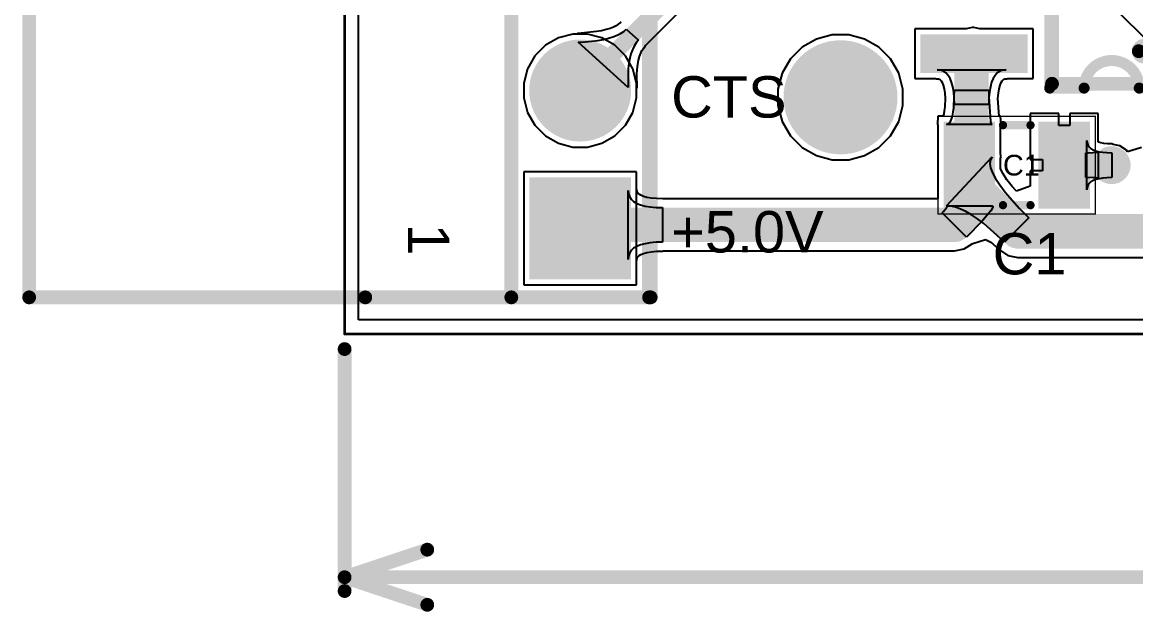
# Model space of a CAD drawing. Header units: inches. Extents: x 19.4 to 70.8, y 64.2 to 87.4.
# Drawn here: x 19.41 to 39.94, y 65.02 to 75.88 of the extents above; entities that cross this region are included whole.
import ezdxf

# ---------------------------------------------------------------- set-up
doc = ezdxf.new("R2010")
doc.units = ezdxf.units.IN
for name, color, linetype in [('Board', 56, 'Continuous'), ('Bottom Layer', 5, 'Continuous'), ('Bottom Solder', 6, 'Continuous'), ('Mechanical 12', 56, 'Continuous'), ('Mechanical 16', 56, 'Continuous'), ('Multi-Layer', 9, 'Continuous'), ('Pad Holes', 156, 'Continuous'), ('Top Courtyard', 56, 'Continuous'), ('Top Layer', 1, 'Continuous'), ('Top Overlay', 2, 'Continuous'), ('Top Paste', 8, 'Continuous'), ('Top Solder', 216, 'Continuous'), ('Via Holes', 16, 'Continuous')]:
    doc.layers.add(name, color=color, linetype=linetype)
doc.styles.add('Arial', font='', dxfattribs={"height": 0.2})
doc.styles.get('Arial').set_extended_font_data('Arial')

# ---------------------------------------------------------------- blocks, each defined once
blk = doc.blocks.new('BERG_M_6V_H_INV_2')
at = {"layer": 'Bottom Layer'}
h = blk.add_hatch(color=5, dxfattribs=at)
edge = h.paths.add_edge_path()
edge.add_arc((0, 0), 0.889, 0, 360)
h = blk.add_hatch(color=5, dxfattribs=at)
edge = h.paths.add_edge_path()
edge.add_arc((2.54000254, 0), 0.889, 0, 360)
h = blk.add_hatch(color=5, dxfattribs=at)
edge = h.paths.add_edge_path()
edge.add_arc((5.08000254, 0), 0.889, 0, 360)
h = blk.add_hatch(color=5, dxfattribs=at)
edge = h.paths.add_edge_path()
edge.add_arc((7.62000254, 0), 0.889, 0, 360)
h = blk.add_hatch(color=5, dxfattribs=at)
edge = h.paths.add_edge_path()
edge.add_arc((10.16000508, 0), 0.889, 0, 360)
blk.add_hatch(color=5, dxfattribs=at).paths.add_polyline_path([(11.81100254, 0.889), (13.58900254, 0.889), (13.58900254, -0.889), (11.81100254, -0.889)])
at = {"layer": 'Bottom Solder'}
h = blk.add_hatch(color=6, dxfattribs=at)
edge = h.paths.add_edge_path()
edge.add_arc((0, 0), 0.9397999999999999, 0, 360)
h = blk.add_hatch(color=6, dxfattribs=at)
edge = h.paths.add_edge_path()
edge.add_arc((2.54000254, 0), 0.9397999999999999, 0, 360)
h = blk.add_hatch(color=6, dxfattribs=at)
edge = h.paths.add_edge_path()
edge.add_arc((5.08000254, 0), 0.9397999999999999, 0, 360)
h = blk.add_hatch(color=6, dxfattribs=at)
edge = h.paths.add_edge_path()
edge.add_arc((7.62000254, 0), 0.9397999999999999, 0, 360)
h = blk.add_hatch(color=6, dxfattribs=at)
edge = h.paths.add_edge_path()
edge.add_arc((10.16000508, 0), 0.9397999999999999, 0, 360)
blk.add_hatch(color=6, dxfattribs=at).paths.add_polyline_path([(11.76020254, 0.9397999999999999), (13.63980254, 0.9397999999999999), (13.63980254, -0.9397999999999999), (11.76020254, -0.9397999999999999)])
at = {"layer": 'Multi-Layer'}
h = blk.add_hatch(color=9, dxfattribs=at)
edge = h.paths.add_edge_path()
edge.add_arc((0, 0), 0.889, 0, 360)
h = blk.add_hatch(color=9, dxfattribs=at)
edge = h.paths.add_edge_path()
edge.add_arc((2.54000254, 0), 0.889, 0, 360)
h = blk.add_hatch(color=9, dxfattribs=at)
edge = h.paths.add_edge_path()
edge.add_arc((5.08000254, 0), 0.889, 0, 360)
h = blk.add_hatch(color=9, dxfattribs=at)
edge = h.paths.add_edge_path()
edge.add_arc((7.62000254, 0), 0.889, 0, 360)
h = blk.add_hatch(color=9, dxfattribs=at)
edge = h.paths.add_edge_path()
edge.add_arc((10.16000508, 0), 0.889, 0, 360)
blk.add_hatch(color=9, dxfattribs=at).paths.add_polyline_path([(11.81100254, 0.889), (13.58900254, 0.889), (13.58900254, -0.889), (11.81100254, -0.889)])
at = {"layer": 'Pad Holes'}
h = blk.add_hatch(color=7, dxfattribs=at)
edge = h.paths.add_edge_path()
edge.add_arc((0, 0), 0.5499989, 0, 360)
h = blk.add_hatch(color=7, dxfattribs=at)
edge = h.paths.add_edge_path()
edge.add_arc((2.54000254, 0), 0.5499989, 0, 360)
h = blk.add_hatch(color=7, dxfattribs=at)
edge = h.paths.add_edge_path()
edge.add_arc((5.08000254, 0), 0.5499989, 0, 360)
h = blk.add_hatch(color=7, dxfattribs=at)
edge = h.paths.add_edge_path()
edge.add_arc((7.62000254, 0), 0.5499989, 0, 360)
h = blk.add_hatch(color=7, dxfattribs=at)
edge = h.paths.add_edge_path()
edge.add_arc((10.16000508, 0), 0.5499989, 0, 360)
h = blk.add_hatch(color=7, dxfattribs=at)
edge = h.paths.add_edge_path()
edge.add_arc((12.70000254, 0), 0.5499989, 0, 360)
at = {"layer": 'Top Layer'}
h = blk.add_hatch(color=1, dxfattribs=at)
edge = h.paths.add_edge_path()
edge.add_arc((0, 0), 0.889, 0, 360)
h = blk.add_hatch(color=1, dxfattribs=at)
edge = h.paths.add_edge_path()
edge.add_arc((2.54000254, 0), 0.889, 0, 360)
h = blk.add_hatch(color=1, dxfattribs=at)
edge = h.paths.add_edge_path()
edge.add_arc((5.08000254, 0), 0.889, 0, 360)
h = blk.add_hatch(color=1, dxfattribs=at)
edge = h.paths.add_edge_path()
edge.add_arc((7.62000254, 0), 0.889, 0, 360)
h = blk.add_hatch(color=1, dxfattribs=at)
edge = h.paths.add_edge_path()
edge.add_arc((10.16000508, 0), 0.889, 0, 360)
blk.add_hatch(color=1, dxfattribs=at).paths.add_polyline_path([(11.81100254, 0.889), (13.58900254, 0.889), (13.58900254, -0.889), (11.81100254, -0.889)])
at = {"layer": 'Top Solder'}
h = blk.add_hatch(color=216, dxfattribs=at)
edge = h.paths.add_edge_path()
edge.add_arc((0, 0), 0.9397999999999999, 0, 360)
h = blk.add_hatch(color=216, dxfattribs=at)
edge = h.paths.add_edge_path()
edge.add_arc((2.54000254, 0), 0.9397999999999999, 0, 360)
h = blk.add_hatch(color=216, dxfattribs=at)
edge = h.paths.add_edge_path()
edge.add_arc((5.08000254, 0), 0.9397999999999999, 0, 360)
h = blk.add_hatch(color=216, dxfattribs=at)
edge = h.paths.add_edge_path()
edge.add_arc((7.62000254, 0), 0.9397999999999999, 0, 360)
h = blk.add_hatch(color=216, dxfattribs=at)
edge = h.paths.add_edge_path()
edge.add_arc((10.16000508, 0), 0.9397999999999999, 0, 360)
blk.add_hatch(color=216, dxfattribs=at).paths.add_polyline_path([(11.76020254, 0.9397999999999999), (13.63980254, 0.9397999999999999), (13.63980254, -0.9397999999999999), (11.76020254, -0.9397999999999999)])
at = {"layer": 'Mechanical 16'}
for points in [[(13.97000254, 1.29999994, 0.254, 0.254, 0), (-1.25999748, 1.29999994, 0.254, 0.254, 0)], [(-1.25999748, -10.16, 0.254, 0.254, 0), (-1.25999748, 1.29999994, 0.254, 0.254, 0)], [(13.97000254, -10.16, 0.254, 0.254, 0), (13.97000254, 1.29999994, 0.254, 0.254, 0)], [(13.97000254, -10.16, 0.254, 0.254, 0), (-1.25999748, -10.16, 0.254, 0.254, 0)]]:
    blk.add_lwpolyline(points, format="xyseb", dxfattribs=at)
for points in [[(-1.32349748, 1.29999994, 0.127, 0.127, 1), (-1.19649748, 1.29999994, 0.127, 0.127, 1)], [(-1.32349748, 1.29999994, 0.127, 0.127, 1), (-1.19649748, 1.29999994, 0.127, 0.127, 1)], [(13.90650254, 1.29999994, 0.127, 0.127, 1), (14.03350254, 1.29999994, 0.127, 0.127, 1)], [(13.90650254, 1.29999994, 0.127, 0.127, 1), (14.03350254, 1.29999994, 0.127, 0.127, 1)], [(-1.32349748, -10.16, 0.127, 0.127, 1), (-1.19649748, -10.16, 0.127, 0.127, 1)], [(-1.32349748, -10.16, 0.127, 0.127, 1), (-1.19649748, -10.16, 0.127, 0.127, 1)], [(13.90650254, -10.16, 0.127, 0.127, 1), (14.03350254, -10.16, 0.127, 0.127, 1)], [(13.90650254, -10.16, 0.127, 0.127, 1), (14.03350254, -10.16, 0.127, 0.127, 1)]]:
    blk.add_lwpolyline(points, format="xyseb", close=True, dxfattribs=at)
at = {"layer": 'Top Overlay'}
for points in [[(-1.26999492, 1.26999746, 0.254, 0.254, 0), (13.97000254, 1.27, 0.254, 0.254, 0)], [(-1.26999492, -1.26999746, 0.254, 0.254, 0), (-1.26999492, 1.26999746, 0.254, 0.254, 0)], [(13.97000254, -1.27, 0.254, 0.254, 0), (13.97000254, 1.27, 0.254, 0.254, 0)], [(-1.26999746, -3.962389839999999, 0.254, 0.254, 0), (-1.26999492, -1.26999746, 0.254, 0.254, 0)], [(13.97000254, -1.27, 0.254, 0.254, 0), (-1.26999492, -1.26999746, 0.254, 0.254, 0)], [(13.97000254, -3.96240254, 0.254, 0.254, 0), (13.97000254, -1.27, 0.254, 0.254, 0)]]:
    blk.add_lwpolyline(points, format="xyseb", dxfattribs=at)
for points in [[(-1.33349492, 1.26999746, 0.127, 0.127, 1), (-1.20649492, 1.26999746, 0.127, 0.127, 1)], [(-1.33349492, 1.26999746, 0.127, 0.127, 1), (-1.20649492, 1.26999746, 0.127, 0.127, 1)], [(13.90650254, 1.27, 0.127, 0.127, 1), (14.03350254, 1.27, 0.127, 0.127, 1)], [(13.90650254, 1.27, 0.127, 0.127, 1), (14.03350254, 1.27, 0.127, 0.127, 1)], [(-1.33349492, -1.26999746, 0.127, 0.127, 1), (-1.20649492, -1.26999746, 0.127, 0.127, 1)], [(-1.33349492, -1.26999746, 0.127, 0.127, 1), (-1.20649492, -1.26999746, 0.127, 0.127, 1)], [(-1.33349492, -1.26999746, 0.127, 0.127, 1), (-1.20649492, -1.26999746, 0.127, 0.127, 1)], [(13.90650254, -1.27, 0.127, 0.127, 1), (14.03350254, -1.27, 0.127, 0.127, 1)], [(13.90650254, -1.27, 0.127, 0.127, 1), (14.03350254, -1.27, 0.127, 0.127, 1)], [(13.90650254, -1.27, 0.127, 0.127, 1), (14.03350254, -1.27, 0.127, 0.127, 1)], [(-1.33349746, -3.962389839999999, 0.127, 0.127, 1), (-1.20649746, -3.962389839999999, 0.127, 0.127, 1)], [(13.90650254, -3.96240254, 0.127, 0.127, 1), (14.03350254, -3.96240254, 0.127, 0.127, 1)]]:
    blk.add_lwpolyline(points, format="xyseb", close=True, dxfattribs=at)
at = {"layer": 'Mechanical 12', "style": 'Arial'}
blk.add_text('J1', height=0.7619999999999999, dxfattribs=at).set_placement((2.03215748, -0.9314688))
at = {"layer": 'Top Overlay', "style": 'Arial'}
for s, p in [('1', (12.60931184, -3.17491618)), ('6', (-0.2358009, -3.55591618))]:
    blk.add_text(s, height=0.7619999999999999, dxfattribs=at).set_placement(p)
blk = doc.blocks.new('C0805_8')
at = {"layer": 'Top Layer'}
for points in [[(0.74999977, 1.29999994), (0.74999977, 0.4499991), (-0.74999977, 0.4499990999999999), (-0.74999977, 1.29999994)], [(0.74999977, -0.4499990999999999), (0.74999977, -1.29999994), (-0.74999977, -1.29999994), (-0.74999977, -0.4499991)]]:
    blk.add_hatch(color=1, dxfattribs=at).paths.add_polyline_path(points)
at = {"layer": 'Top Paste'}
for points in [[(0.74999977, 1.29999994), (0.74999977, 0.4499991), (-0.74999977, 0.4499990999999999), (-0.74999977, 1.29999994)], [(0.74999977, -0.4499990999999999), (0.74999977, -1.29999994), (-0.74999977, -1.29999994), (-0.74999977, -0.4499991)]]:
    blk.add_hatch(color=8, dxfattribs=at).paths.add_polyline_path(points)
at = {"layer": 'Top Solder'}
for points in [[(0.7999996699999999, 1.34999984), (0.7999996699999999, 0.3999992), (-0.7999996699999999, 0.3999991999999999), (-0.7999996699999999, 1.34999984)], [(0.7999996699999999, -0.3999991999999999), (0.7999996699999999, -1.34999984), (-0.7999996699999999, -1.34999984), (-0.7999996699999999, -0.3999992)]]:
    blk.add_hatch(color=216, dxfattribs=at).paths.add_polyline_path(points)
at = {"layer": 'Top Courtyard'}
for points in [[(-0.9000032799999999, 1.44999964, 0.0254, 0.0254, 0), (-0.9000032799999999, -1.44999964, 0.0254, 0.0254, 0)], [(-0.9000032799999999, 1.44999964, 0.0254, 0.0254, 0), (0.90000074, 1.44999964, 0.0254, 0.0254, 0)], [(0.90000074, 1.44999964, 0.0254, 0.0254, 0), (0.90000074, -1.44999964, 0.0254, 0.0254, 0)], [(-0.9000032799999999, -1.44999964, 0.0254, 0.0254, 0), (0.90000074, -1.44999964, 0.0254, 0.0254, 0)]]:
    blk.add_lwpolyline(points, format="xyseb", dxfattribs=at)
for points in [[(-0.9063532799999999, 1.44999964, 0.0127, 0.0127, 1), (-0.8936532799999999, 1.44999964, 0.0127, 0.0127, 1)], [(-0.9063532799999999, 1.44999964, 0.0127, 0.0127, 1), (-0.8936532799999999, 1.44999964, 0.0127, 0.0127, 1)], [(0.89365074, 1.44999964, 0.0127, 0.0127, 1), (0.90635074, 1.44999964, 0.0127, 0.0127, 1)], [(0.89365074, 1.44999964, 0.0127, 0.0127, 1), (0.90635074, 1.44999964, 0.0127, 0.0127, 1)], [(-0.9063532799999999, -1.44999964, 0.0127, 0.0127, 1), (-0.8936532799999999, -1.44999964, 0.0127, 0.0127, 1)], [(-0.9063532799999999, -1.44999964, 0.0127, 0.0127, 1), (-0.8936532799999999, -1.44999964, 0.0127, 0.0127, 1)], [(0.89365074, -1.44999964, 0.0127, 0.0127, 1), (0.90635074, -1.44999964, 0.0127, 0.0127, 1)], [(0.89365074, -1.44999964, 0.0127, 0.0127, 1), (0.90635074, -1.44999964, 0.0127, 0.0127, 1)]]:
    blk.add_lwpolyline(points, format="xyseb", close=True, dxfattribs=at)
at = {"layer": 'Top Overlay'}
for points in [[(-0.7366, 0.254, 0.1524, 0.1524, 0), (-0.7366, -0.254, 0.1524, 0.1524, 0)], [(0.7366, 0.254, 0.1524, 0.1524, 0), (0.7366, -0.254, 0.1524, 0.1524, 0)]]:
    blk.add_lwpolyline(points, format="xyseb", dxfattribs=at)
for points in [[(-0.7746999999999999, 0.254, 0.0762, 0.0762, 1), (-0.6985, 0.254, 0.0762, 0.0762, 1)], [(0.6985, 0.254, 0.0762, 0.0762, 1), (0.7746999999999999, 0.254, 0.0762, 0.0762, 1)], [(-0.7746999999999999, -0.254, 0.0762, 0.0762, 1), (-0.6985, -0.254, 0.0762, 0.0762, 1)], [(0.6985, -0.254, 0.0762, 0.0762, 1), (0.7746999999999999, -0.254, 0.0762, 0.0762, 1)]]:
    blk.add_lwpolyline(points, format="xyseb", close=True, dxfattribs=at)
at = {"layer": 'Mechanical 12', "style": 'Arial'}
blk.add_text('C1', height=0.3809999999999999, rotation=270, dxfattribs=at).set_placement((-0.19043904, 0.25391872))
blk = doc.blocks.new('SOIC16N_9')
at = {"layer": 'Top Layer'}
for points in [[(-1.60019746, 4.74980762), (-1.60019746, 4.140207619999999), (-3.47979746, 4.140207619999999), (-3.47979746, 4.74980762)], [(3.47980254, 4.74980254), (3.47980254, 4.14020254), (1.60020254, 4.14020254), (1.60020254, 4.74980254)], [(-1.60019746, 3.479807619999999), (-1.60019746, 2.87020762), (-3.47979746, 2.87020762), (-3.47979746, 3.479807619999999)], [(3.47980254, 3.479805079999999), (3.47980254, 2.87020508), (1.60020254, 2.87020508), (1.60020254, 3.479805079999999)], [(-1.60019746, 2.20980508), (-1.60019746, 1.60020508), (-3.47979746, 1.60020508), (-3.47979746, 2.20980508)], [(3.47980254, 2.20980508), (3.47980254, 1.60020508), (1.60020254, 1.60020508), (1.60020254, 2.20980508)], [(-1.60019746, 0.93980254), (-1.60019746, 0.33020254), (-3.47979746, 0.3302025399999999), (-3.47979746, 0.93980254)], [(3.47980254, 0.9398050799999998), (3.47980254, 0.3302050800000001), (1.60020254, 0.3302050799999999), (1.60020254, 0.9398050799999998)], [(-1.60019746, -0.3301974599999999), (-1.60019746, -0.93979746), (-3.47979746, -0.93979746), (-3.47979746, -0.3301974600000001)], [(3.47980254, -0.3301898399999999), (3.47980254, -0.93978984), (1.60020254, -0.93978984), (1.60020254, -0.3301898400000001)], [(-1.60019746, -1.60019238), (-1.60019746, -2.20979238), (-3.47979746, -2.20979238), (-3.47979746, -1.60019238)], [(3.47980254, -1.60019238), (3.47980254, -2.20979238), (1.60020254, -2.20979238), (1.60020254, -1.60019238)], [(-1.60019746, -2.87019238), (-1.60019746, -3.47979238), (-3.47979746, -3.47979238), (-3.47979746, -2.87019238)], [(3.47980254, -2.87019492), (3.47980254, -3.47979492), (1.60020254, -3.47979492), (1.60020254, -2.87019492)], [(-1.60019746, -4.14019492), (-1.60019746, -4.749794919999999), (-3.47979746, -4.749794919999999), (-3.47979746, -4.14019492)], [(3.47980254, -4.14019492), (3.47980254, -4.749794919999999), (1.60020254, -4.749794919999999), (1.60020254, -4.14019492)]]:
    blk.add_hatch(color=1, dxfattribs=at).paths.add_polyline_path(points)
at = {"layer": 'Top Paste'}
for points in [[(-1.60019746, 4.74980762), (-1.60019746, 4.140207619999999), (-3.47979746, 4.140207619999999), (-3.47979746, 4.74980762)], [(3.47980254, 4.74980254), (3.47980254, 4.14020254), (1.60020254, 4.14020254), (1.60020254, 4.74980254)], [(-1.60019746, 3.479807619999999), (-1.60019746, 2.87020762), (-3.47979746, 2.87020762), (-3.47979746, 3.479807619999999)], [(3.47980254, 3.479805079999999), (3.47980254, 2.87020508), (1.60020254, 2.87020508), (1.60020254, 3.479805079999999)], [(-1.60019746, 2.20980508), (-1.60019746, 1.60020508), (-3.47979746, 1.60020508), (-3.47979746, 2.20980508)], [(3.47980254, 2.20980508), (3.47980254, 1.60020508), (1.60020254, 1.60020508), (1.60020254, 2.20980508)], [(-1.60019746, 0.93980254), (-1.60019746, 0.33020254), (-3.47979746, 0.3302025399999999), (-3.47979746, 0.93980254)], [(3.47980254, 0.9398050799999998), (3.47980254, 0.3302050800000001), (1.60020254, 0.3302050799999999), (1.60020254, 0.9398050799999998)], [(-1.60019746, -0.3301974599999999), (-1.60019746, -0.93979746), (-3.47979746, -0.93979746), (-3.47979746, -0.3301974600000001)], [(3.47980254, -0.3301898399999999), (3.47980254, -0.93978984), (1.60020254, -0.93978984), (1.60020254, -0.3301898400000001)], [(-1.60019746, -1.60019238), (-1.60019746, -2.20979238), (-3.47979746, -2.20979238), (-3.47979746, -1.60019238)], [(3.47980254, -1.60019238), (3.47980254, -2.20979238), (1.60020254, -2.20979238), (1.60020254, -1.60019238)], [(-1.60019746, -2.87019238), (-1.60019746, -3.47979238), (-3.47979746, -3.47979238), (-3.47979746, -2.87019238)], [(3.47980254, -2.87019492), (3.47980254, -3.47979492), (1.60020254, -3.47979492), (1.60020254, -2.87019492)], [(-1.60019746, -4.14019492), (-1.60019746, -4.749794919999999), (-3.47979746, -4.749794919999999), (-3.47979746, -4.14019492)], [(3.47980254, -4.14019492), (3.47980254, -4.749794919999999), (1.60020254, -4.749794919999999), (1.60020254, -4.14019492)]]:
    blk.add_hatch(color=8, dxfattribs=at).paths.add_polyline_path(points)
at = {"layer": 'Top Solder'}
for points in [[(-1.54939746, 4.80060762), (-1.54939746, 4.08940762), (-3.53059746, 4.08940762), (-3.53059746, 4.80060762)], [(3.530602539999999, 4.80060254), (3.530602539999999, 4.08940254), (1.54940254, 4.08940254), (1.54940254, 4.80060254)], [(-1.54939746, 3.53060762), (-1.54939746, 2.81940762), (-3.53059746, 2.81940762), (-3.53059746, 3.53060762)], [(3.530602539999999, 3.53060508), (3.530602539999999, 2.81940508), (1.54940254, 2.81940508), (1.54940254, 3.53060508)], [(-1.54939746, 2.26060508), (-1.54939746, 1.54940508), (-3.53059746, 1.54940508), (-3.53059746, 2.26060508)], [(3.530602539999999, 2.26060508), (3.530602539999999, 1.54940508), (1.54940254, 1.54940508), (1.54940254, 2.26060508)], [(-1.54939746, 0.99060254), (-1.54939746, 0.27940254), (-3.53059746, 0.2794025399999999), (-3.53059746, 0.99060254)], [(3.530602539999999, 0.9906050799999999), (3.530602539999999, 0.2794050800000001), (1.54940254, 0.2794050799999999), (1.54940254, 0.9906050799999999)], [(-1.54939746, -0.2793974599999999), (-1.54939746, -0.9905974599999998), (-3.53059746, -0.9905974599999998), (-3.53059746, -0.2793974600000001)], [(3.530602539999999, -0.2793898399999999), (3.530602539999999, -0.99058984), (1.54940254, -0.99058984), (1.54940254, -0.2793898400000001)], [(-1.54939746, -1.54939238), (-1.54939746, -2.26059238), (-3.53059746, -2.26059238), (-3.53059746, -1.54939238)], [(3.530602539999999, -1.54939238), (3.530602539999999, -2.26059238), (1.54940254, -2.26059238), (1.54940254, -1.54939238)], [(-1.54939746, -2.81939238), (-1.54939746, -3.53059238), (-3.53059746, -3.53059238), (-3.53059746, -2.81939238)], [(3.530602539999999, -2.81939492), (3.530602539999999, -3.53059492), (1.54940254, -3.53059492), (1.54940254, -2.81939492)], [(-1.54939746, -4.08939492), (-1.54939746, -4.80059492), (-3.53059746, -4.80059492), (-3.53059746, -4.08939492)], [(3.530602539999999, -4.08939492), (3.530602539999999, -4.80059492), (1.54940254, -4.80059492), (1.54940254, -4.08939492)]]:
    blk.add_hatch(color=216, dxfattribs=at).paths.add_polyline_path(points)
at = {"layer": 'Mechanical 16'}
for points in [[(-1.0999978, 5.000005239999999, 0.254, 0.254, 0), (-1.0999978, -5.09999488, 0.254, 0.254, 0)], [(1.10000288, 5.0000027, 0.254, 0.254, 0), (-0.999998, 5.00000778, 0.254, 0.254, 0)], [(1.10000288, 5.0000027, 0.254, 0.254, 0), (1.10000288, -5.09999488, 0.254, 0.254, 0)], [(1.10000288, -5.09999488, 0.254, 0.254, 0), (-1.0999978, -5.09999488, 0.254, 0.254, 0)]]:
    blk.add_lwpolyline(points, format="xyseb", dxfattribs=at)
for points in [[(-1.1634978, 5.000005239999999, 0.127, 0.127, 1), (-1.0364978, 5.000005239999999, 0.127, 0.127, 1)], [(-1.063498, 5.00000778, 0.127, 0.127, 1), (-0.9364979999999999, 5.00000778, 0.127, 0.127, 1)], [(1.03650288, 5.0000027, 0.127, 0.127, 1), (1.16350288, 5.0000027, 0.127, 0.127, 1)], [(1.03650288, 5.0000027, 0.127, 0.127, 1), (1.16350288, 5.0000027, 0.127, 0.127, 1)], [(-0.49999646, 4.4000039, 0.254, 0.254, 1), (-0.69999606, 4.4000039, 0.254, 0.254, 1)], [(-0.7634960599999999, 4.4000039, 0.127, 0.127, 1), (-0.6364960599999999, 4.4000039, 0.127, 0.127, 1)], [(-0.56349646, 4.4000039, 0.127, 0.127, 1), (-0.43649646, 4.4000039, 0.127, 0.127, 1)], [(-1.1634978, -5.09999488, 0.127, 0.127, 1), (-1.0364978, -5.09999488, 0.127, 0.127, 1)], [(-1.1634978, -5.09999488, 0.127, 0.127, 1), (-1.0364978, -5.09999488, 0.127, 0.127, 1)], [(1.03650288, -5.09999488, 0.127, 0.127, 1), (1.16350288, -5.09999488, 0.127, 0.127, 1)], [(1.03650288, -5.09999488, 0.127, 0.127, 1), (1.16350288, -5.09999488, 0.127, 0.127, 1)]]:
    blk.add_lwpolyline(points, format="xyseb", close=True, dxfattribs=at)
at = {"layer": 'Top Overlay'}
for points in [[(-1.59999934, 5.07500128, 0.2032, 0.2032, 0), (-3.474999399999999, 5.08408432, 0.2032, 0.2032, 0)], [(-1.14299746, 5.08000762, 0.2032, 0.2032, 0), (-1.14299746, -5.07999746, 0.2032, 0.2032, 0)], [(-0.50799746, 5.080005079999999, 0.2032, 0.2032, 0), (-1.14299746, 5.08000762, 0.2032, 0.2032, 0)], [(0.50800254, 5.08000762, 0.2032, 0.2032, -0.9999999999999999), (-0.50799746, 5.08000762, 0.2032, 0.2032, 0)], [(1.14300254, 5.08000762, 0.2032, 0.2032, 0), (0.50800254, 5.080005079999999, 0.2032, 0.2032, 0)], [(1.14300254, 5.08000762, 0.2032, 0.2032, 0), (1.14300254, -5.07999746, 0.2032, 0.2032, 0)], [(1.14300254, -5.07999746, 0.2032, 0.2032, 0), (-1.14299746, -5.07999746, 0.2032, 0.2032, 0)]]:
    blk.add_lwpolyline(points, format="xyseb", dxfattribs=at)
for points in [[(-3.525799399999999, 5.08408432, 0.1016, 0.1016, 1), (-3.4241994, 5.08408432, 0.1016, 0.1016, 1)], [(-1.65079934, 5.07500128, 0.1016, 0.1016, 1), (-1.54919934, 5.07500128, 0.1016, 0.1016, 1)], [(-1.19379746, 5.08000762, 0.1016, 0.1016, 1), (-1.09219746, 5.08000762, 0.1016, 0.1016, 1)], [(-1.19379746, 5.08000762, 0.1016, 0.1016, 1), (-1.09219746, 5.08000762, 0.1016, 0.1016, 1)], [(-0.55879746, 5.08000762, 0.1016, 0.1016, 1), (-0.4571974599999999, 5.08000762, 0.1016, 0.1016, 1)], [(-0.55879746, 5.080005079999999, 0.1016, 0.1016, 1), (-0.4571974599999999, 5.080005079999999, 0.1016, 0.1016, 1)], [(0.45720254, 5.08000762, 0.1016, 0.1016, 1), (0.55880254, 5.08000762, 0.1016, 0.1016, 1)], [(0.45720254, 5.080005079999999, 0.1016, 0.1016, 1), (0.55880254, 5.080005079999999, 0.1016, 0.1016, 1)], [(1.09220254, 5.08000762, 0.1016, 0.1016, 1), (1.19380254, 5.08000762, 0.1016, 0.1016, 1)], [(1.09220254, 5.08000762, 0.1016, 0.1016, 1), (1.19380254, 5.08000762, 0.1016, 0.1016, 1)], [(-1.19379746, -5.07999746, 0.1016, 0.1016, 1), (-1.09219746, -5.07999746, 0.1016, 0.1016, 1)], [(-1.19379746, -5.07999746, 0.1016, 0.1016, 1), (-1.09219746, -5.07999746, 0.1016, 0.1016, 1)], [(1.09220254, -5.07999746, 0.1016, 0.1016, 1), (1.19380254, -5.07999746, 0.1016, 0.1016, 1)], [(1.09220254, -5.07999746, 0.1016, 0.1016, 1), (1.19380254, -5.07999746, 0.1016, 0.1016, 1)]]:
    blk.add_lwpolyline(points, format="xyseb", close=True, dxfattribs=at)
at = {"layer": 'Mechanical 12', "style": 'Arial'}
blk.add_text('U1', height=0.7619999999999999, rotation=-90, dxfattribs=at).set_placement((-0.380873, 0.48514254))
blk = doc.blocks.new('AH_2_0MMD_13')
at = {"layer": 'Bottom Layer'}
h = blk.add_hatch(color=5, dxfattribs=at)
edge = h.paths.add_edge_path()
edge.add_arc((0, 0), 1.00000054, 0, 360)
at = {"layer": 'Bottom Solder'}
h = blk.add_hatch(color=6, dxfattribs=at)
edge = h.paths.add_edge_path()
edge.add_arc((0, 0), 1.05080054, 0, 360)
at = {"layer": 'Multi-Layer'}
h = blk.add_hatch(color=9, dxfattribs=at)
edge = h.paths.add_edge_path()
edge.add_arc((0, 0), 1.00000054, 0, 360)
at = {"layer": 'Pad Holes'}
h = blk.add_hatch(color=7, dxfattribs=at)
edge = h.paths.add_edge_path()
edge.add_arc((0, 0), 1.00000054, 0, 360)
at = {"layer": 'Top Layer'}
h = blk.add_hatch(color=1, dxfattribs=at)
edge = h.paths.add_edge_path()
edge.add_arc((0, 0), 1.00000054, 0, 360)
at = {"layer": 'Top Solder'}
h = blk.add_hatch(color=216, dxfattribs=at)
edge = h.paths.add_edge_path()
edge.add_arc((0, 0), 1.05080054, 0, 360)

msp = doc.modelspace()

# ---------------------------------------------------------------- hatches: boundary and pattern name
at = {"layer": 'Bottom Layer'}
h = msp.add_hatch(color=5, dxfattribs=at)
edge = h.paths.add_edge_path()
edge.add_arc((39.49999974, 73.25000082), 0.3499993, 0, 360)
at = {"layer": 'Top Layer'}
h = msp.add_hatch(color=1, dxfattribs=at)
edge = h.paths.add_edge_path()
edge.add_arc((39.49999974, 73.25000082), 0.3499993, 0, 360)
at = {"layer": 'Via Holes'}
h = msp.add_hatch(color=7, dxfattribs=at)
edge = h.paths.add_edge_path()
edge.add_arc((39.49999974, 73.25000082), 0.1999996, 0, 360)

# ---------------------------------------------------------------- linework, layer by layer
at = {"layer": 'Board'}
for points in [[(25.35659902, 70.14200094, 0.0508, 0.0508, 0), (25.35659902, 86.72800028, 0.0508, 0.0508, 0)], [(25.35658632, 70.14198823999999, 0.0508, 0.0508, 0), (63.5, 70.14198823999999, 0.0508, 0.0508, 0)], [(25.35659902, 65.405, 0.254, 0.254, 0), (25.35659902, 69.86260094, 0.254, 0.254, 0)], [(25.35659902, 65.65899999999999, 0.254, 0.254, 0), (26.88059902, 66.167, 0.254, 0.254, 0)], [(25.35659902, 65.65899999999999, 0.254, 0.254, 0), (26.88059902, 65.151, 0.254, 0.254, 0)], [(25.35659902, 65.65899999999999, 0.254, 0.254, 0), (40.18760822, 65.65899999999999, 0.254, 0.254, 0)]]:
    msp.add_lwpolyline(points, format="xyseb", dxfattribs=at)
for points in [[(25.34388632, 70.14198823999999, 0.0254, 0.0254, 1), (25.36928632, 70.14198823999999, 0.0254, 0.0254, 1)], [(25.34389902, 70.14200094, 0.0254, 0.0254, 1), (25.36929902, 70.14200094, 0.0254, 0.0254, 1)], [(25.29309902, 69.86260094, 0.127, 0.127, 1), (25.42009902, 69.86260094, 0.127, 0.127, 1)], [(26.81709902, 66.167, 0.127, 0.127, 1), (26.94409902, 66.167, 0.127, 0.127, 1)], [(25.29309902, 65.65899999999999, 0.127, 0.127, 1), (25.42009902, 65.65899999999999, 0.127, 0.127, 1)], [(25.29309902, 65.65899999999999, 0.127, 0.127, 1), (25.42009902, 65.65899999999999, 0.127, 0.127, 1)], [(25.29309902, 65.65899999999999, 0.127, 0.127, 1), (25.42009902, 65.65899999999999, 0.127, 0.127, 1)], [(25.29309902, 65.405, 0.127, 0.127, 1), (25.42009902, 65.405, 0.127, 0.127, 1)], [(26.81709902, 65.151, 0.127, 0.127, 1), (26.94409902, 65.151, 0.127, 0.127, 1)]]:
    msp.add_lwpolyline(points, format="xyseb", close=True, dxfattribs=at)
at = {"layer": 'Bottom Layer'}
for p, q in [((25.61554948, 70.4009514), (25.61556218, 86.46903712)), ((38.43544256, 77.26435905999999), (42.33934636, 73.36045272)), ((29.29803386, 75.59542665999999), (29.06056418, 75.45832508)), ((29.5628949, 75.66639679999999), (29.29803386, 75.59542665999999)), ((29.83710314, 75.66639679999999), (29.5628949, 75.66639679999999)), ((30.10196418, 75.59542665999999), (29.83710314, 75.66639679999999)), ((30.33943386, 75.45832508), (30.10196418, 75.59542665999999)), ((34.0551897, 75.57386713999999), (33.79240892, 75.42215039999999)), ((34.34828284, 75.6524014), (34.0551897, 75.57386713999999)), ((34.65171632, 75.6524014), (34.34828284, 75.6524014)), ((34.94480945999999, 75.57386713999999), (34.65171632, 75.6524014)), ((35.20759023999999, 75.42215039999999), (34.94480945999999, 75.57386713999999)), ((29.06056418, 75.45832508), (28.86667074, 75.26443164)), ((30.5333273, 75.26443164), (30.33943386, 75.45832508)), ((33.79240892, 75.42215039999999), (33.57785004, 75.20759152)), ((35.42214911999999, 75.20759152), (35.20759023999999, 75.42215039999999)), ((28.86667074, 75.26443164), (28.72956916, 75.02696196)), ((30.67042888, 75.02696196), (30.5333273, 75.26443164)), ((33.57785004, 75.20759152), (33.4261333, 74.94481074)), ((35.57386586, 74.94481074), (35.42214911999999, 75.20759152)), ((28.72956916, 75.02696196), (28.65859902, 74.76210092)), ((30.74139902, 74.76210092), (30.67042888, 75.02696196)), ((33.4261333, 74.94481074), (33.34759904, 74.6517176)), ((35.65240012, 74.6517176), (35.57386586, 74.94481074)), ((28.65859902, 74.76210092), (28.65859902, 74.48789268)), ((30.74139902, 74.48789268), (30.74139902, 74.76210092)), ((33.34759904, 74.6517176), (33.34759904, 74.34828411999999)), ((35.65240012, 74.34828411999999), (35.65240012, 74.6517176)), ((28.65859902, 74.48789268), (28.72956916, 74.22303164)), ((30.67042888, 74.22303164), (30.74139902, 74.48789268)), ((33.34759904, 74.34828411999999), (33.4261333, 74.05519097999999)), ((35.57386586, 74.05519097999999), (35.65240012, 74.34828411999999)), ((28.72956916, 74.22303164), (28.86667074, 73.98556195999998)), ((30.5333273, 73.98556195999998), (30.67042888, 74.22303164)), ((28.86667074, 73.98556195999998), (29.06056418, 73.79166852)), ((30.33943386, 73.79166852), (30.5333273, 73.98556195999998)), ((33.4261333, 74.05519097999999), (33.57785004, 73.79241019999999)), ((35.42214911999999, 73.79241019999999), (35.57386586, 74.05519097999999)), ((29.06056418, 73.79166852), (29.29803386, 73.65456694)), ((30.10196418, 73.65456694), (30.33943386, 73.79166852)), ((33.57785004, 73.79241019999999), (33.79240892, 73.57785132)), ((35.20759023999999, 73.57785132), (35.42214911999999, 73.79241019999999)), ((29.29803386, 73.65456694), (29.5628949, 73.5835968)), ((29.5628949, 73.5835968), (29.83710314, 73.5835968)), ((29.83710314, 73.5835968), (30.10196418, 73.65456694)), ((33.79240892, 73.57785132), (34.0551897, 73.42613458)), ((34.94480945999999, 73.42613458), (35.20759023999999, 73.57785132)), ((34.0551897, 73.42613458), (34.34828284, 73.34760032)), ((34.34828284, 73.34760032), (34.65171632, 73.34760032)), ((34.65171632, 73.34760032), (34.94480945999999, 73.42613458)), ((30.74139902, 73.12639933999999), (28.65859902, 73.12639933999999)), ((28.65859902, 73.12639933999999), (28.65859902, 71.04359934)), ((30.74139902, 71.04359934), (30.74139902, 73.12639933999999)), ((28.65859902, 71.04359934), (30.74139902, 71.04359934)), ((63.24103683999999, 70.4009514), (25.61554948, 70.4009514))]:
    msp.add_line(p, q, dxfattribs=at)
at = {"layer": 'Top Layer'}
for p, q in [((25.61554948, 70.4009514), (25.61556218, 86.46903712)), ((30.90568368, 75.45618639999999), (35.57371853999999, 80.12422125999998)), ((30.25016302, 75.7694827), (30.17739456, 75.74693257999999)), ((30.311979, 75.79404957999999), (30.25016302, 75.7694827)), ((30.3627282, 75.81990678), (30.311979, 75.79404957999999)), ((30.4026316, 75.84616022), (30.3627282, 75.81990678)), ((30.4418365, 75.88002858), (30.4026316, 75.84616022)), ((30.45483876, 75.88433387999999), (30.4418365, 75.88002858)), ((36.82007368, 75.76219798), (35.8677972, 75.76219798)), ((35.8677972, 75.76219798), (35.8677972, 74.84779798)), ((36.93020045999999, 75.78410294), (36.82007368, 75.76219798)), ((36.9599972, 75.78410294), (36.93020045999999, 75.78410294)), ((37.07012144, 75.76219798), (36.9599972, 75.78410294)), ((38.0521972, 75.76219798), (37.07012144, 75.76219798)), ((38.0521972, 74.84779798), (38.0521972, 75.76219798)), ((29.29803386, 75.59542665999999), (29.06056418, 75.45832508)), ((29.5628949, 75.66639679999999), (29.29803386, 75.59542665999999)), ((29.62962324, 75.66639679999999), (29.5628949, 75.66639679999999)), ((29.65344336, 75.67790808), (29.62962324, 75.66639679999999)), ((29.77897778, 75.6851293), (29.65344336, 75.67790808)), ((30.00131922, 75.71009495999999), (29.77897778, 75.6851293)), ((30.09378284, 75.72690467999999), (30.00131922, 75.71009495999999)), ((30.02533238, 75.54679836), (30.1277782, 75.56542418)), ((30.17739456, 75.74693257999999), (30.09378284, 75.72690467999999)), ((30.1277782, 75.56542418), (30.22104192, 75.58776348)), ((30.22104192, 75.58776348), (30.30512862, 75.6138188)), ((30.30512862, 75.6138188), (30.38003576, 75.64359013999999)), ((30.38003576, 75.64359013999999), (30.4457608, 75.6770775)), ((30.4457608, 75.6770775), (30.50230882, 75.71428088)), ((30.50230882, 75.71428088), (30.54967474, 75.75520028)), ((30.54967474, 75.75520028), (30.77652722, 75.55100206)), ((34.0551897, 75.57386713999999), (33.79240892, 75.42215039999999)), ((34.34828284, 75.6524014), (34.0551897, 75.57386713999999)), ((34.65171632, 75.6524014), (34.34828284, 75.6524014)), ((34.94480945999999, 75.57386713999999), (34.65171632, 75.6524014)), ((35.20759023999999, 75.42215039999999), (34.94480945999999, 75.57386713999999)), ((29.06056418, 75.45832508), (28.86667074, 75.26443164)), ((29.66291756, 75.5132221), (29.79290206, 75.52069986)), ((30.58730484, 74.6798354), (29.66291756, 75.5132221)), ((29.79290206, 75.52069986), (30.02533238, 75.54679836)), ((30.66335498, 75.37645072), (30.63637256, 75.30173408)), ((30.69570696, 75.44290219999999), (30.66335498, 75.37645072)), ((30.73343104, 75.50108598), (30.69570696, 75.44290219999999)), ((30.77652722, 75.55100206), (30.73343104, 75.50108598)), ((30.81552384, 75.31216078), (30.83960558, 75.36162474)), ((30.83960558, 75.36162474), (30.86568884, 75.40185326)), ((30.86568884, 75.40185326), (30.90138854, 75.44320191999999)), ((30.90138854, 75.44320191999999), (30.90568368, 75.45618639999999)), ((33.79240892, 75.42215039999999), (33.57785004, 75.20759152)), ((35.42214911999999, 75.20759152), (35.20759023999999, 75.42215039999999)), ((28.86667074, 75.26443164), (28.72956916, 75.02696196)), ((30.61476478, 75.21875227999999), (30.5985291, 75.12750278)), ((30.63637256, 75.30173408), (30.61476478, 75.21875227999999)), ((30.76190698, 75.10405857999999), (30.77603954, 75.18348438)), ((30.77603954, 75.18348438), (30.79409386, 75.25282384)), ((30.79409386, 75.25282384), (30.81552384, 75.31216078)), ((33.57785004, 75.20759152), (33.4261333, 74.94481074)), ((35.57386586, 74.94481074), (35.42214911999999, 75.20759152)), ((28.72956916, 75.02696196), (28.65859902, 74.76210092)), ((30.58766552, 75.02798557999999), (30.58217404, 74.92020321999999)), ((30.5985291, 75.12750278), (30.58766552, 75.02798557999999)), ((30.7472207, 74.91774957999999), (30.75216862, 75.01485378)), ((30.75216862, 75.01485378), (30.76190698, 75.10405857999999)), ((33.4261333, 74.94481074), (33.34759904, 74.6517176)), ((35.65240012, 74.6517176), (35.57386586, 74.94481074)), ((36.34282545999999, 74.99991349999999), (36.28250045999999, 75.00629398)), ((36.28250045999999, 75.00629398), (37.55250046, 75.00629398)), ((36.39680046, 74.98077205999999), (36.34282545999999, 74.99991349999999)), ((36.44442546, 74.94886965999999), (36.39680046, 74.98077205999999)), ((36.48570046, 74.9042063), (36.44442546, 74.94886965999999)), ((37.39057545999999, 74.94886965999999), (37.34930045999999, 74.9042063)), ((37.43820046, 74.98077205999999), (37.39057545999999, 74.94886965999999)), ((37.49217546, 74.99991349999999), (37.43820046, 74.98077205999999)), ((37.55250046, 75.00629398), (37.49217546, 74.99991349999999)), ((28.65859902, 74.76210092), (28.65859902, 74.48789268)), ((30.58217404, 74.92020321999999), (30.58730484, 74.6798354)), ((30.7522245, 74.68335583999999), (30.7472207, 74.91774957999999)), ((35.8677972, 74.84779798), (36.25495161999999, 74.84779798)), ((36.25495161999999, 74.84779798), (36.26515225999999, 74.84225061999999)), ((36.26515225999999, 74.84225061999999), (36.30607674, 74.83792245999999)), ((36.30607674, 74.83792245999999), (36.32217525999999, 74.83221254)), ((36.32217525999999, 74.83221254), (36.33647292, 74.8226342)), ((36.33647292, 74.8226342), (36.35334614, 74.80437667999999)), ((36.35334614, 74.80437667999999), (36.37281778, 74.77235998)), ((36.37281778, 74.77235998), (36.3925358, 74.72393488)), ((36.52062546, 74.84678198), (36.48570046, 74.9042063)), ((36.54920046, 74.7765967), (36.52062546, 74.84678198)), ((36.57142546, 74.69365046), (36.54920046, 74.7765967)), ((37.28580046, 74.7765967), (37.26357546, 74.69365046)), ((37.31437546, 74.84678198), (37.28580046, 74.7765967)), ((37.34930045999999, 74.9042063), (37.31437546, 74.84678198)), ((37.44246766, 74.72393742), (37.4621806, 74.7723549)), ((37.4621806, 74.7723549), (37.48165224, 74.8043716)), ((37.48165224, 74.8043716), (37.498528, 74.82263674)), ((37.498528, 74.82263674), (37.51282566, 74.83221254)), ((37.51282566, 74.83221254), (37.52892418, 74.83792245999999)), ((37.52892418, 74.83792245999999), (37.5698512, 74.84225061999999)), ((37.5698512, 74.84225061999999), (37.58005184, 74.84779798)), ((37.58005184, 74.84779798), (38.0521972, 74.84779798)), ((30.74139902, 74.65555554), (30.7522245, 74.68335583999999)), ((30.74139902, 74.48789268), (30.74139902, 74.65555554)), ((33.34759904, 74.6517176), (33.34759904, 74.34828411999999)), ((35.65240012, 74.34828411999999), (35.65240012, 74.6517176)), ((36.3925358, 74.72393488), (36.41000338, 74.6587407)), ((36.41000338, 74.6587407), (36.42353142, 74.57718892)), ((36.42353142, 74.57718892), (36.4317153, 74.48398616)), ((36.58730045999999, 74.59794326), (36.57142546, 74.69365046)), ((36.59682546, 74.4894751), (36.58730045999999, 74.59794326)), ((36.5985298, 74.51130131999999), (36.60000046, 74.63195132)), ((36.60000046, 74.63195132), (37.23500045999999, 74.63195132)), ((37.23500045999999, 74.63195132), (37.23562022, 74.51130131999999)), ((37.24770046, 74.59794326), (37.23817545999999, 74.4894751)), ((37.26357546, 74.69365046), (37.24770046, 74.59794326)), ((37.40295034, 74.48017362), (37.4114695, 74.57718892)), ((37.4114695, 74.57718892), (37.42499754, 74.65873561999999)), ((37.42499754, 74.65873561999999), (37.44246766, 74.72393742)), ((28.65859902, 74.48789268), (28.72956916, 74.22303164)), ((30.67042888, 74.22303164), (30.74139902, 74.48789268)), ((33.34759904, 74.34828411999999), (33.4261333, 74.05519097999999)), ((35.57386586, 74.05519097999999), (35.65240012, 74.34828411999999)), ((36.4224062, 74.32308224), (36.41343746, 74.25109864)), ((36.4317153, 74.48398616), (36.4224062, 74.32308224)), ((36.58677468, 74.30810131999999), (36.5985298, 74.51130131999999)), ((36.60000046, 74.36824598), (36.59682546, 74.4894751)), ((37.23500045999999, 74.36824598), (36.60000046, 74.36824598)), ((37.23817545999999, 74.4894751), (37.23500045999999, 74.36824598)), ((37.23562022, 74.51130131999999), (37.26535853999999, 74.05410132)), ((37.4242711, 74.1524044), (37.40295034, 74.48017362)), ((28.72956916, 74.22303164), (28.86667074, 73.98556195999998)), ((30.5333273, 73.98556195999998), (30.67042888, 74.22303164)), ((36.29759568, 74.15240186), (36.28808338, 73.99695132)), ((36.3906943, 74.1524044), (36.29759568, 74.15240186)), ((36.39129628, 74.15380393999999), (36.3906943, 74.1524044)), ((36.4025434, 74.19356764), (36.39129628, 74.15380393999999)), ((36.41343746, 74.25109864), (36.4025434, 74.19356764)), ((36.54709733999999, 74.09855132), (36.5632619, 74.15570131999999)), ((36.5632619, 74.15570131999999), (36.57648768, 74.22555132)), ((36.57648768, 74.22555132), (36.58677468, 74.30810131999999)), ((37.45240668, 74.1524044), (37.4242711, 74.1524044)), ((37.46191898, 73.99695132), (37.45240668, 74.1524044)), ((38.52340022, 74.20319932), (37.9967998, 74.20319932)), ((37.9967998, 74.20319932), (37.9967998, 73.35160082)), ((38.52340022, 73.97812992), (38.52340022, 74.20319932)), ((39.25320064, 74.20319932), (38.72660021999999, 74.20319932)), ((38.72660021999999, 74.20319932), (38.72660021999999, 73.97812992)), ((39.25320064, 73.67417827999999), (39.25320064, 74.20319932)), ((28.86667074, 73.98556195999998), (29.06056418, 73.79166852)), ((30.33943386, 73.79166852), (30.5333273, 73.98556195999998)), ((33.4261333, 74.05519097999999), (33.57785004, 73.79241019999999)), ((35.42214911999999, 73.79241019999999), (35.57386586, 74.05519097999999)), ((36.28808338, 73.99695132), (36.29289413999999, 73.98534606)), ((36.29289413999999, 73.98534606), (36.29219055999999, 73.96036516)), ((36.29219055999999, 73.96036516), (36.29760075999999, 73.952735)), ((36.29760075999999, 73.952735), (36.29760075999999, 72.62910543999999)), ((36.45304876, 73.99695132), (36.48096844, 74.00330131999999)), ((37.29695359999999, 73.99695132), (36.45304876, 73.99695132)), ((36.48096844, 74.00330131999999), (36.50595188, 74.02235132)), ((36.50595188, 74.02235132), (36.527994, 74.05410132)), ((36.527994, 74.05410132), (36.54709733999999, 74.09855132)), ((37.26535853999999, 74.05410132), (37.27464986, 74.02235132)), ((37.27464986, 74.02235132), (37.28518323999999, 74.00330131999999)), ((37.28518323999999, 74.00330131999999), (37.29695359999999, 73.99695132)), ((37.4524016, 73.89839932), (37.45240668, 73.97399988)), ((37.45240668, 73.97399988), (37.46191898, 73.99695132)), ((38.72660021999999, 73.97812992), (38.52340022, 73.97812992)), ((29.06056418, 73.79166852), (29.29803386, 73.65456694)), ((30.10196418, 73.65456694), (30.33943386, 73.79166852)), ((33.57785004, 73.79241019999999), (33.79240892, 73.57785132)), ((35.20759023999999, 73.57785132), (35.42214911999999, 73.79241019999999)), ((37.4524016, 73.44638599999999), (37.4524016, 73.89839932)), ((29.29803386, 73.65456694), (29.5628949, 73.5835968)), ((29.5628949, 73.5835968), (29.83710314, 73.5835968)), ((29.83710314, 73.5835968), (30.10196418, 73.65456694)), ((33.79240892, 73.57785132), (34.0551897, 73.42613458)), ((34.94480945999999, 73.42613458), (35.20759023999999, 73.57785132)), ((39.04390463999999, 72.79695371999999), (39.04390463999999, 73.70304792)), ((39.04390463999999, 73.70304792), (39.04846647999999, 73.66040386)), ((39.04846647999999, 73.66040386), (39.06214946, 73.62224798)), ((39.06214946, 73.62224798), (39.08495358, 73.58858028)), ((39.08495358, 73.58858028), (39.11687884, 73.55940075999999)), ((39.11687884, 73.55940075999999), (39.15792777999999, 73.53471196)), ((39.15792777999999, 73.53471196), (39.20809786, 73.51451133999998)), ((39.20809786, 73.51451133999998), (39.26739162, 73.49880144)), ((39.26022882, 73.67134872), (39.25320064, 73.67417827999999)), ((39.30193816, 73.66029717999999), (39.26022882, 73.67134872)), ((39.35635004, 73.65137416), (39.30193816, 73.66029717999999)), ((39.42261355999999, 73.64561852), (39.35635004, 73.65137416)), ((39.50427201999999, 73.6435027), (39.42261355999999, 73.64561852)), ((39.52820136, 73.63285502), (39.50427201999999, 73.6435027)), ((39.64865832, 73.60889519999999), (39.52820136, 73.63285502)), ((39.7746855, 73.52468658), (39.64865832, 73.60889519999999)), ((39.79359834, 73.49638336), (39.7746855, 73.52468658)), ((40.04759833999999, 73.57343426), (39.79359834, 73.49638336)), ((34.0551897, 73.42613458), (34.34828284, 73.34760032)), ((34.34828284, 73.34760032), (34.65171632, 73.34760032)), ((34.65171632, 73.34760032), (34.94480945999999, 73.42613458)), ((36.45304876, 72.50305032), (37.29695359999999, 73.40107494)), ((37.26453304, 73.34818451999999), (37.25428414, 73.28210134)), ((37.29695359999999, 73.40107494), (37.26453304, 73.34818451999999)), ((37.45735714, 73.43956356), (37.4524016, 73.44638599999999)), ((37.4524016, 73.3812731), (37.46183008, 73.40619811999998)), ((37.4524016, 73.18877665999999), (37.4524016, 73.3812731)), ((37.45460632, 73.42221028), (37.45735714, 73.43956356)), ((37.46183008, 73.40619811999998), (37.45460632, 73.42221028)), ((37.9967998, 73.35160082), (38.22187174, 73.35160082)), ((38.22187174, 73.35160082), (38.22187174, 73.14840081999999)), ((39.0249664, 73.47860082), (39.06483932, 73.47876591999999)), ((39.0249664, 73.02140082), (39.0249664, 73.47860082)), ((39.06483932, 73.47876591999999), (39.23590069999999, 73.4890961)), ((39.23590069999999, 73.4890961), (39.244905, 73.49188502)), ((39.244905, 73.49188502), (39.2500485, 73.4950016)), ((39.2500485, 73.4950016), (39.2500485, 73.00500004)), ((39.26739162, 73.49880144), (39.33580652, 73.48757972)), ((39.33580652, 73.48757972), (39.41334256, 73.48084618)), ((39.41334256, 73.48084618), (39.49999974, 73.47860082)), ((39.49999974, 73.47860082), (39.49999974, 73.02140082)), ((30.74139902, 73.12639933999999), (28.65859902, 73.12639933999999)), ((28.65859902, 73.12639933999999), (28.65859902, 71.04359934)), ((30.74139902, 72.81255186), (30.74139902, 73.12639933999999)), ((37.25428414, 73.28210134), (37.26620689999999, 73.2028254)), ((37.26620689999999, 73.2028254), (37.30030132, 73.11035924)), ((37.30030132, 73.11035924), (37.3565674, 73.00470286)), ((37.45655704, 73.16788007999999), (37.4524016, 73.18877665999999)), ((37.498528, 73.08907658), (37.45655704, 73.16788007999999)), ((38.22187174, 73.14840081999999), (37.9967998, 73.14840081999999)), ((37.9967998, 73.14840081999999), (37.9967998, 72.86424339999999)), ((37.3565674, 73.00470286), (37.43500514, 72.88585371999999)), ((37.43500514, 72.88585371999999), (37.53561454, 72.75381182)), ((37.5696226, 72.98135518), (37.498528, 73.08907658)), ((37.66323176, 72.85849791999999), (37.5696226, 72.98135518)), ((39.16130344, 73.018777), (39.0249664, 73.02140082)), ((39.08495358, 72.91142135999999), (39.06214946, 72.87775366)), ((39.11687884, 72.94060088), (39.08495358, 72.91142135999999)), ((39.15792777999999, 72.96528968), (39.11687884, 72.94060088)), ((39.20809786, 72.9854903), (39.15792777999999, 72.96528968)), ((39.20631986, 73.01549786), (39.16130344, 73.018777)), ((39.22304068, 73.01336426), (39.20631986, 73.01549786)), ((39.26739162, 73.0012002), (39.20809786, 72.9854903)), ((39.23590069999999, 73.01090554), (39.22304068, 73.01336426)), ((39.244905, 73.00811662), (39.23590069999999, 73.01090554)), ((39.2500485, 73.00500004), (39.244905, 73.00811662)), ((39.33580652, 73.01242192), (39.26739162, 73.0012002)), ((39.41334256, 73.01915546), (39.33580652, 73.01242192)), ((39.49999974, 73.02140082), (39.41334256, 73.01915546)), ((30.58290302, 71.51500048), (30.58290302, 72.78500048)), ((30.58290302, 72.78500048), (30.5892835, 72.72467547999999)), ((30.5892835, 72.72467547999999), (30.60842494, 72.67070048)), ((30.74694638, 72.80235121999999), (30.74139902, 72.81255186)), ((30.75127454, 72.7614242), (30.74694638, 72.80235121999999)), ((30.75698446, 72.74532568), (30.75127454, 72.7614242)), ((30.76656025999999, 72.73102802), (30.75698446, 72.74532568)), ((30.7848254, 72.71415226), (30.76656025999999, 72.73102802)), ((30.8168421, 72.69468061999999), (30.7848254, 72.71415226)), ((30.86525958, 72.67496768), (30.8168421, 72.69468061999999)), ((37.53561454, 72.75381182), (37.80334832, 72.45015735999999)), ((37.7427998, 72.7682568), (37.66323176, 72.85849791999999)), ((37.9967998, 72.86424339999999), (37.7427998, 72.7682568)), ((39.04846647999999, 72.83959777999999), (39.04390463999999, 72.79695371999999)), ((39.06214946, 72.87775366), (39.04846647999999, 72.83959777999999)), ((30.60842494, 72.67070048), (30.64032734, 72.62307548)), ((30.64032734, 72.62307548), (30.6849907, 72.58180048)), ((30.6849907, 72.58180048), (30.74241502, 72.54687548)), ((30.74241502, 72.54687548), (30.8126003, 72.51830048)), ((30.8126003, 72.51830048), (30.89554654, 72.49607547999999)), ((30.93046138, 72.65749756), (30.86525958, 72.67496768)), ((30.89554654, 72.49607547999999), (30.99125374, 72.48020048)), ((31.01200808, 72.64396952), (30.93046138, 72.65749756)), ((30.99125374, 72.48020048), (31.0997219, 72.47067548)), ((31.10909196, 72.63544528), (31.01200808, 72.64396952)), ((31.22526902, 72.63240236), (31.10909196, 72.63544528)), ((31.23267312, 72.62910543999999), (31.22526902, 72.63240236)), ((36.29760075999999, 72.62910543999999), (31.23267312, 72.62910543999999)), ((36.5348139, 72.49631424), (36.45304876, 72.50305032)), ((36.46145108, 72.50176508), (36.45304876, 72.50305032)), ((36.45304876, 72.50305032), (37.29695359999999, 72.50305032)), ((36.45915746, 72.47091424), (36.4651163, 72.48248394)), ((36.46626438, 72.49790936), (36.46145108, 72.50176508)), ((36.4651163, 72.48248394), (36.46748612, 72.49148061999999)), ((36.46748612, 72.49148061999999), (36.46626438, 72.49790936)), ((36.6221518, 72.47610854), (36.5348139, 72.49631424)), ((36.71505991999999, 72.44243322), (36.6221518, 72.47610854)), ((37.29695359999999, 72.50305032), (37.31114966, 72.49727435999999)), ((37.31169068, 72.47994901999999), (37.29858174, 72.45106922)), ((37.31114966, 72.49727435999999), (37.31169068, 72.47994901999999)), ((31.0997219, 72.47067548), (31.22095102, 72.46750048)), ((31.22095102, 72.46750048), (31.22095102, 71.83250048)), ((36.37549748, 72.374506), (36.39940904, 72.39893064)), ((36.82450852, 71.92549496), (36.37549748, 72.374506)), ((36.39940904, 72.39893064), (36.44960706, 72.45677406)), ((36.44960706, 72.45677406), (36.45915746, 72.47091424)), ((36.81354334, 72.39528827999999), (36.71505991999999, 72.44243322)), ((36.91759698, 72.33467117999999), (36.81354334, 72.39528827999999)), ((37.02722592, 72.26058445999999), (36.91759698, 72.33467117999999)), ((37.23139874, 72.35866148), (37.1096032, 72.2200486)), ((37.27181522, 72.41064258), (37.23139874, 72.35866148)), ((37.29858174, 72.45106922), (37.27181522, 72.41064258)), ((37.97047269999999, 72.27854479999999), (37.52145912, 71.82953121999999)), ((37.80334832, 72.45015735999999), (37.97047269999999, 72.27854479999999)), ((37.1096032, 72.2200486), (36.82450852, 71.92549496)), ((37.14242508, 72.17302557999999), (37.02722592, 72.26058445999999)), ((37.38954167999999, 71.95749896), (37.14242508, 72.17302557999999)), ((36.94114786, 71.80885054), (37.17637217999999, 71.88238353999999)), ((37.17637217999999, 71.88238353999999), (37.28616367999999, 71.82796404)), ((37.52145912, 71.82953121999999), (37.38954167999999, 71.95749896)), ((30.64032734, 71.67692548), (30.60842494, 71.62930048)), ((30.6849907, 71.71820048), (30.64032734, 71.67692548)), ((30.74241502, 71.75312548), (30.6849907, 71.71820048)), ((30.8126003, 71.78170048), (30.74241502, 71.75312548)), ((30.89554654, 71.80392547999999), (30.8126003, 71.78170048)), ((30.99125374, 71.81980048), (30.89554654, 71.80392547999999)), ((30.9304563, 71.6425034), (31.01200808, 71.65603143999999)), ((31.0997219, 71.82932548), (30.99125374, 71.81980048)), ((31.01200808, 71.65603143999999), (31.10909196, 71.66455567999999)), ((31.22095102, 71.83250048), (31.0997219, 71.82932548)), ((31.10909196, 71.66455567999999), (31.22526902, 71.6675986)), ((31.22526902, 71.6675986), (31.23267312, 71.67089552)), ((31.23267312, 71.67089552), (36.60000299999999, 71.67089552)), ((36.60000299999999, 71.67089552), (36.78335036, 71.70736484)), ((36.78335036, 71.70736484), (36.92558528, 71.80240656)), ((36.92558528, 71.80240656), (36.94114786, 71.80885054)), ((37.28616367999999, 71.82796404), (37.40660286, 71.71112912)), ((37.40660286, 71.71112912), (37.41441336, 71.70803285999999)), ((37.41441336, 71.70803285999999), (37.43112402, 71.6913222)), ((37.43112402, 71.6913222), (37.58655424, 71.58746414)), ((30.5892835, 71.57532548), (30.58290302, 71.51500048)), ((30.60842494, 71.62930048), (30.5892835, 71.57532548)), ((30.74139902, 71.48745163999999), (30.74694638, 71.49765228)), ((30.74139902, 71.04359934), (30.74139902, 71.48745163999999)), ((30.74694638, 71.49765228), (30.75127454, 71.53857676)), ((30.75127454, 71.53857676), (30.75698446, 71.55467528)), ((30.75698446, 71.55467528), (30.7665628, 71.56897294)), ((30.7665628, 71.56897294), (30.78482032, 71.58584615999999)), ((30.78482032, 71.58584615999999), (30.81683702, 71.6053178)), ((30.81683702, 71.6053178), (30.86526212, 71.62503582)), ((30.86526212, 71.62503582), (30.9304563, 71.6425034)), ((37.58655424, 71.58746414), (37.7699016, 71.55099482)), ((37.7699016, 71.55099482), (41.48009991999999, 71.55099482)), ((28.65859902, 71.04359934), (30.74139902, 71.04359934)), ((63.24103683999999, 70.4009514), (25.61554948, 70.4009514))]:
    msp.add_line(p, q, dxfattribs=at)
for points in [[(29.69999902, 74.68999794, 0.3048, 0.3048, 0), (35.44499388, 80.4349928, 0.3048, 0.3048, 0)], [(36.91750046, 75.29229798, 0.635, 0.635, 0), (36.93020045999999, 75.30499798, 0.635, 0.635, 0)], [(36.91750046, 73.2925001, 0.635, 0.635, 0), (36.91750046, 75.29229798, 0.635, 0.635, 0)], [(36.93020045999999, 75.30499798, 0.635, 0.635, 0), (36.9599972, 75.30499798, 0.635, 0.635, 0)], [(36.87500118, 73.25000082, 0.635, 0.635, 0), (36.91750046, 73.2925001, 0.635, 0.635, 0)], [(36.87500118, 73.25000082, 0.635, 0.635, 0), (36.9825016, 73.1425004, 0.635, 0.635, 0)], [(36.9825016, 72.81749977999999, 0.635, 0.635, 0), (36.9825016, 73.1425004, 0.635, 0.635, 0)], [(38.62500022, 73.25000082, 0.4571999999999999, 0.4571999999999999, 0), (39.49999974, 73.25000082, 0.4571999999999999, 0.4571999999999999, 0)], [(36.9825016, 72.81749977999999, 0.635, 0.635, 0), (37.12500068, 72.6750007, 0.635, 0.635, 0)], [(36.60000299999999, 72.15000048, 0.635, 0.635, 0), (37.12500322, 72.6750007, 0.635, 0.635, 0)], [(37.12500068, 72.6750007, 0.635, 0.635, 0), (37.7699016, 72.03009977999999, 0.635, 0.635, 0)], [(37.12500068, 72.6750007, 0.635, 0.635, 0), (37.12500322, 72.6750007, 0.635, 0.635, 0)], [(29.69999902, 72.15000048, 0.635, 0.635, 0), (36.60000299999999, 72.15000048, 0.635, 0.635, 0)], [(37.7699016, 72.03009977999999, 0.635, 0.635, 0), (41.48009991999999, 72.03009977999999, 0.635, 0.635, 0)]]:
    msp.add_lwpolyline(points, format="xyseb", dxfattribs=at)
for points in [[(36.75875045999999, 75.29229798, 0.3175, 0.3175, 1), (37.07625046, 75.29229798, 0.3175, 0.3175, 1)], [(36.75875045999999, 75.29229798, 0.3175, 0.3175, 1), (37.07625046, 75.29229798, 0.3175, 0.3175, 1)], [(36.77145046, 75.30499798, 0.3175, 0.3175, 1), (37.08895046, 75.30499798, 0.3175, 0.3175, 1)], [(36.77145046, 75.30499798, 0.3175, 0.3175, 1), (37.08895046, 75.30499798, 0.3175, 0.3175, 1)], [(36.8012472, 75.30499798, 0.3175, 0.3175, 1), (37.1187472, 75.30499798, 0.3175, 0.3175, 1)], [(29.62379902, 74.68999794, 0.1524, 0.1524, 1), (29.77619902, 74.68999794, 0.1524, 0.1524, 1)], [(36.71625118, 73.25000082, 0.3175, 0.3175, 1), (37.03375118, 73.25000082, 0.3175, 0.3175, 1)], [(36.71625118, 73.25000082, 0.3175, 0.3175, 1), (37.03375118, 73.25000082, 0.3175, 0.3175, 1)], [(36.75875045999999, 73.2925001, 0.3175, 0.3175, 1), (37.07625046, 73.2925001, 0.3175, 0.3175, 1)], [(36.75875045999999, 73.2925001, 0.3175, 0.3175, 1), (37.07625046, 73.2925001, 0.3175, 0.3175, 1)], [(36.82375159999999, 73.1425004, 0.3175, 0.3175, 1), (37.1412516, 73.1425004, 0.3175, 0.3175, 1)], [(36.82375159999999, 73.1425004, 0.3175, 0.3175, 1), (37.1412516, 73.1425004, 0.3175, 0.3175, 1)], [(38.51070022, 73.25000082, 0.2286, 0.2286, 1), (38.73930022, 73.25000082, 0.2286, 0.2286, 1)], [(39.38569974, 73.25000082, 0.2286, 0.2286, 1), (39.61429974, 73.25000082, 0.2286, 0.2286, 1)], [(36.82375159999999, 72.81749977999999, 0.3175, 0.3175, 1), (37.1412516, 72.81749977999999, 0.3175, 0.3175, 1)], [(36.82375159999999, 72.81749977999999, 0.3175, 0.3175, 1), (37.1412516, 72.81749977999999, 0.3175, 0.3175, 1)], [(36.96625067999999, 72.6750007, 0.3175, 0.3175, 1), (37.28375068, 72.6750007, 0.3175, 0.3175, 1)], [(36.96625067999999, 72.6750007, 0.3175, 0.3175, 1), (37.28375068, 72.6750007, 0.3175, 0.3175, 1)], [(36.96625067999999, 72.6750007, 0.3175, 0.3175, 1), (37.28375068, 72.6750007, 0.3175, 0.3175, 1)], [(36.96625322, 72.6750007, 0.3175, 0.3175, 1), (37.28375322, 72.6750007, 0.3175, 0.3175, 1)], [(36.96625322, 72.6750007, 0.3175, 0.3175, 1), (37.28375322, 72.6750007, 0.3175, 0.3175, 1)], [(29.54124902, 72.15000048, 0.3175, 0.3175, 1), (29.85874901999999, 72.15000048, 0.3175, 0.3175, 1)], [(36.441253, 72.15000048, 0.3175, 0.3175, 1), (36.758753, 72.15000048, 0.3175, 0.3175, 1)], [(36.441253, 72.15000048, 0.3175, 0.3175, 1), (36.758753, 72.15000048, 0.3175, 0.3175, 1)], [(37.61115159999999, 72.03009977999999, 0.3175, 0.3175, 1), (37.9286516, 72.03009977999999, 0.3175, 0.3175, 1)], [(37.61115159999999, 72.03009977999999, 0.3175, 0.3175, 1), (37.9286516, 72.03009977999999, 0.3175, 0.3175, 1)]]:
    msp.add_lwpolyline(points, format="xyseb", close=True, dxfattribs=at)

# ---------------------------------------------------------------- block references
for name, p, rotation in [('BERG_M_6V_H_INV_2', (29.69999902, 84.78500188), 270), ('SOIC16N_9', (39.49999974, 79.75000051999999), 180), ('C0805_8', (37.75000069999999, 73.25000082), 90)]:
    msp.add_blockref(name, p, dxfattribs=dict(rotation=rotation))
msp.add_blockref('AH_2_0MMD_13', (34.49999958, 74.50000086))

# ---------------------------------------------------------------- texts
at = {"layer": 'Top Overlay', "style": 'Arial'}
for s, p in [('CTS', (31.377001, 74.12699932)), ('+5.0V', (31.377001, 71.64200048)), ('C1', (37.30516288, 71.23812524))]:
    msp.add_text(s, height=0.7619999999999999, dxfattribs=at).set_placement(p)

doc.saveas('drawing.dxf')
